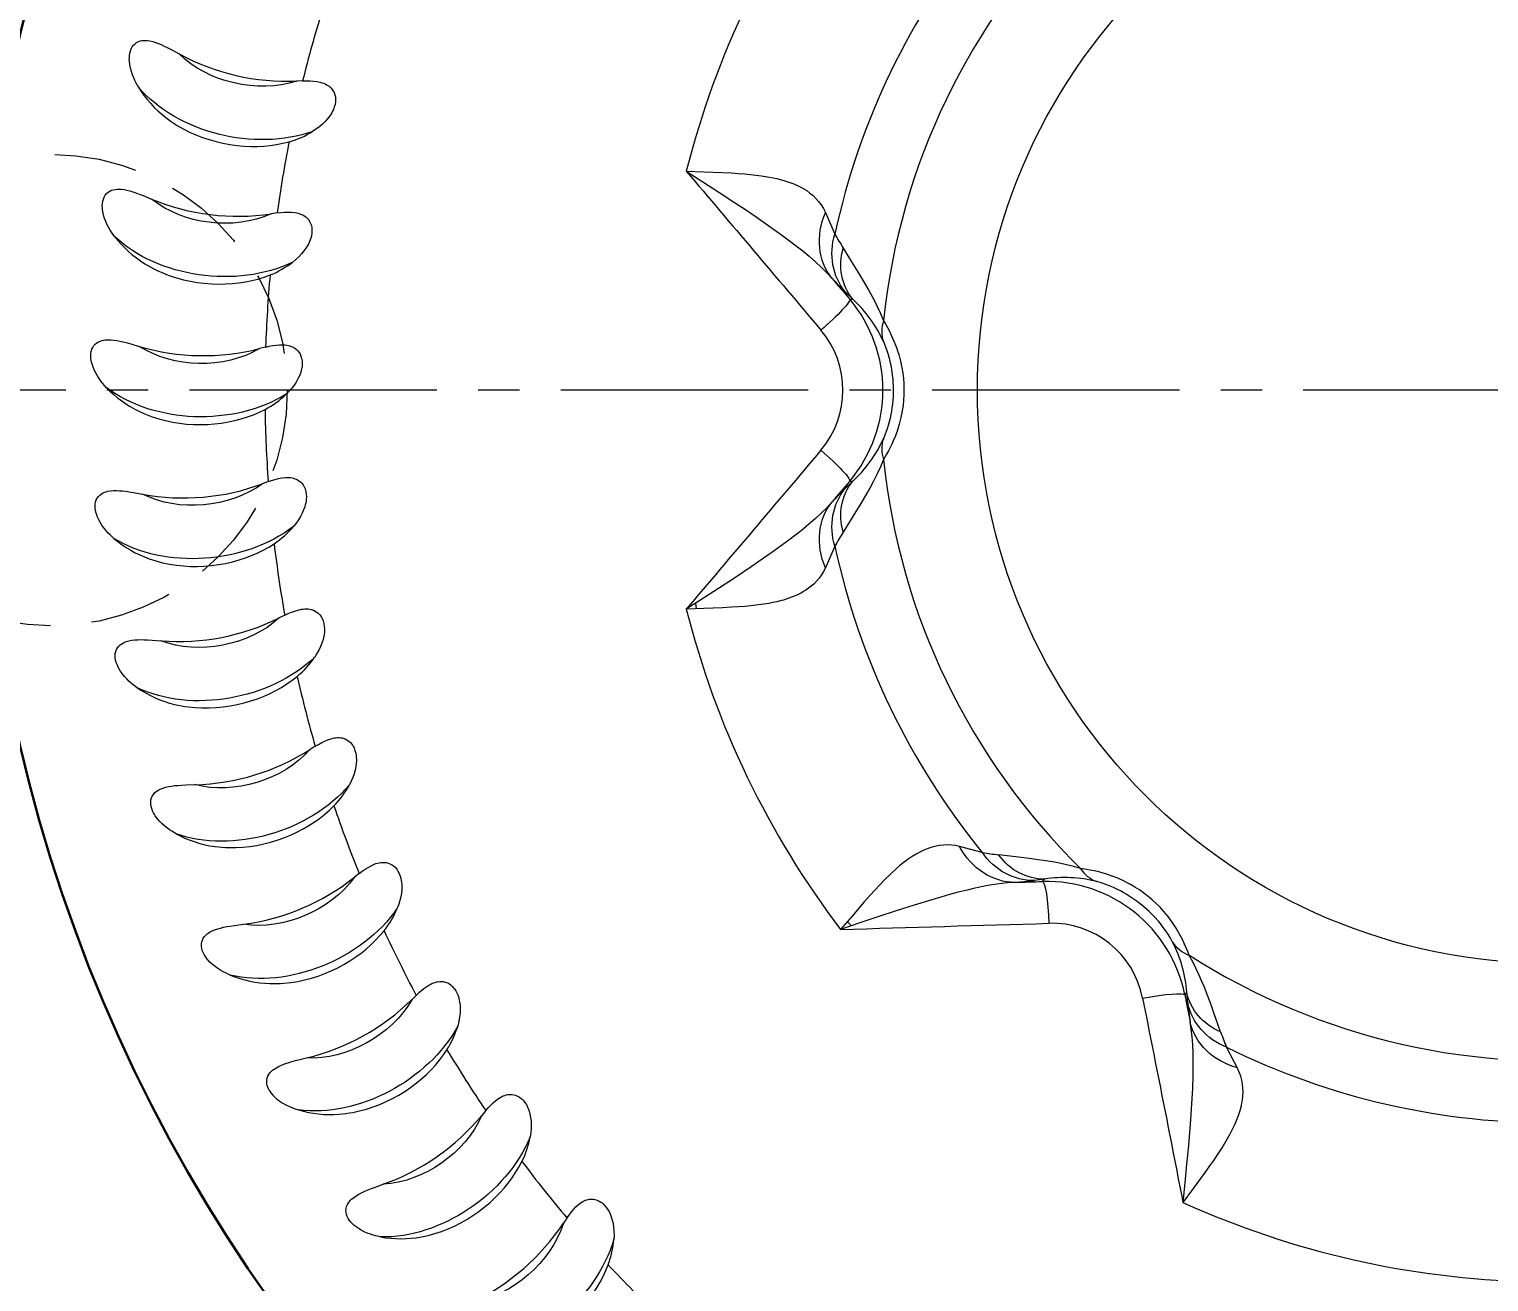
# Model space of a CAD drawing. Extents: x 89 to 601, y -20 to 440.
# Drawn here: x 201.53 to 232.49, y 171.6 to 198.18 of the extents above; entities that cross this region are included whole.
import ezdxf

# ---------------------------------------------------------------- set-up
doc = ezdxf.new("R2010")
doc.units = 0
doc.header["$LTSCALE"] = 7
doc.header["$MEASUREMENT"] = 0
doc.linetypes.add('CENTER2', pattern=[1.125, 0.75, -0.125, 0.125, -0.125])
doc.linetypes.add('HIDDEN', pattern=[0.375, 0.25, -0.125])
doc.layers.get('0').update_dxf_attribs({"linetype": 'CONTINUOUS', "lineweight": 15})
for name, color, linetype, lineweight in [('1', 1, 'CENTER2', 15), ('2', 2, 'HIDDEN', 15), ('3', 3, 'CONTINUOUS', 30), ('8', 250, 'CONTINUOUS', 15)]:
    doc.layers.add(name, color=color, linetype=linetype, lineweight=lineweight)
doc.styles.add('ITALICT', font='ITALICT.shx', dxfattribs={"width": 0.8, "height": 3})
doc.dimstyles.get("Standard").update_dxf_attribs({"dimtxt": 3, "dimasz": 3, "dimexe": 0.5, "dimexo": 0.5, "dimgap": 0.8, "dimtad": 1, "dimdsep": 46, "dimtxsty": 'ITALICT', "dimcen": 0.09, "dimazin": 2, "dimtfac": 1, "dimtmove": 0, "dimatfit": 3, "dimfxl": 1, "dimtolj": 1, "dimtzin": 0, "dimarcsym": 0})

# ---------------------------------------------------------------- blocks, each defined once
blk = doc.blocks.new('*D62')
at = {"color": 0, "lineweight": -2, "transparency": 16777216}
for p, q in [((173.432, 212.495), (156.954, 218.492)), ((170.807, 190.52), (152.021, 190.52))]:
    blk.add_line(p, q, dxfattribs=at)
blk.add_arc((233.807, 190.52), 81.286, 162.11471, 177.88529, dxfattribs=at)
at = {"color": 0, "transparency": 16777216}
for points in [[(155.977, 215.646), (156.922, 215.322), (157.423, 218.321)], [(153.077, 193.51), (152.077, 193.529), (152.521, 190.52)]]:
    blk.add_solid(points, dxfattribs=at)
at = {"color": 0, "transparency": 16777216, "insert": (151.491, 205.035), "char_height": 3, "attachment_point": 5, "rotation": 80, "style": 'ITALICT'}
blk.add_mtext('\\A1;20°', dxfattribs=at)
blk = doc.blocks.new('*D63')
at = {"color": 0, "lineweight": -2, "transparency": 16777216}
for p, q in [((181.658, 242.669), (170.053, 254.274)), ((170.807, 190.52), (143.645, 190.52))]:
    blk.add_line(p, q, dxfattribs=at)
blk.add_arc((233.807, 190.52), 89.662, 136.91715, 178.08285, dxfattribs=at)
at = {"color": 0, "transparency": 16777216}
for points in [[(167.962, 252.112), (168.681, 251.416), (170.407, 253.92)], [(144.696, 193.511), (143.696, 193.528), (144.145, 190.52)]]:
    blk.add_solid(points, dxfattribs=at)
at = {"color": 0, "transparency": 16777216, "insert": (148.846, 225.712), "char_height": 3, "attachment_point": 5, "rotation": 67.5, "style": 'ITALICT'}
blk.add_mtext('\\A1;45°', dxfattribs=at)

msp = doc.modelspace()

# ---------------------------------------------------------------- linework, layer by layer
at = {"layer": '1'}
msp.add_line((233.807, 190.52), (171.307, 190.52), dxfattribs=at)
msp.add_arc((233.807, 190.52), 57, 193.4627, 347.3297, dxfattribs=at)
at = {"layer": '2'}
msp.add_circle((202.007, 190.52), 5, dxfattribs=at)
at = {"layer": '3'}
for radius in [44.5, 40.105, 33.325]:
    msp.add_circle((233.807, 190.52), radius, dxfattribs=at)
at = {"layer": '8', "ltscale": 0.003281}
for p, q in [((207.333, 197.081), (207.202, 197.076)), ((206.793, 194.278), (206.663, 194.259)), ((206.548, 191.433), (206.421, 191.401)), ((206.602, 188.579), (206.478, 188.534)), ((206.954, 185.746), (206.836, 185.688)), ((211.217, 175.236), (211.133, 175.135)), ((212.938, 172.958), (212.865, 172.849))]:
    msp.add_line(p, q, dxfattribs=at)
at = {"layer": '8', "ltscale": 0.012493}
for p, q in [((218.421, 194.29), (218.62, 193.832)), ((221.749, 180.711), (221.267, 180.841))]:
    msp.add_line(p, q, dxfattribs=at)
at = {"layer": '8', "ltscale": 0.00558}
for p, q in [((218.842, 192.604), (219.002, 192.448)), ((219.002, 188.592), (218.842, 188.436)), ((223.069, 180.147), (222.848, 180.119))]:
    msp.add_line(p, q, dxfattribs=at)
at = {"layer": '8', "ltscale": 0.001645}
for p, q in [((218.937, 192.448), (219.002, 192.448)), ((218.937, 188.592), (219.002, 188.592)), ((223.028, 180.096), (223.069, 180.147)), ((226.043, 177.691), (226.084, 177.743))]:
    msp.add_line(p, q, dxfattribs=at)
at = {"layer": '8', "ltscale": 0.012494}
for p, q in [((218.62, 187.208), (218.421, 186.75)), ((227.162, 176.14), (226.928, 176.581))]:
    msp.add_line(p, q, dxfattribs=at)
at = {"layer": '8', "ltscale": 0.002961}
msp.add_line((215.666, 186), (215.678, 185.882), dxfattribs=at)
at = {"layer": '8', "ltscale": 0.003282}
for p, q in [((207.6, 182.965), (207.489, 182.895)), ((209.743, 177.681), (209.649, 177.59))]:
    msp.add_line(p, q, dxfattribs=at)
at = {"layer": '8', "ltscale": 0.00328}
msp.add_line((208.533, 180.267), (208.43, 180.186), dxfattribs=at)
at = {"layer": '8', "ltscale": 0.003134}
msp.add_line((218.886, 179.247), (218.976, 179.159), dxfattribs=at)
at = {"layer": '8', "ltscale": 0.005581}
msp.add_line((226.106, 177.52), (226.084, 177.743), dxfattribs=at)
at = {"layer": '8'}
for points in [[(203.85, 196.947), (203.796, 197.043), (203.772, 197.092), (203.749, 197.142), (203.722, 197.21), (203.699, 197.28), (203.68, 197.351), (203.666, 197.424), (203.658, 197.497), (203.656, 197.535), (203.657, 197.572), (203.66, 197.621), (203.668, 197.669), (203.68, 197.716), (203.697, 197.76), (203.719, 197.801), (203.746, 197.838), (203.777, 197.869), (203.812, 197.895), (203.849, 197.914), (203.889, 197.928), (203.929, 197.936), (203.97, 197.94), (204.001, 197.94), (204.032, 197.938), (204.094, 197.929), (204.155, 197.914), (204.215, 197.896), (204.274, 197.874), (204.333, 197.849), (204.398, 197.819), (204.462, 197.788), (204.547, 197.744), (204.716, 197.653)], [(207.333, 197.081), (207.411, 197.082), (207.492, 197.081), (207.561, 197.076), (207.632, 197.067), (207.707, 197.052), (207.743, 197.041), (207.779, 197.029), (207.812, 197.015), (207.842, 196.999), (207.869, 196.983), (207.893, 196.966), (207.914, 196.949), (207.932, 196.931), (207.961, 196.898), (207.983, 196.865), (207.999, 196.833), (208.016, 196.786), (208.026, 196.741), (208.03, 196.696), (208.03, 196.667), (208.028, 196.638), (208.019, 196.582), (208.004, 196.527), (207.984, 196.473), (207.969, 196.439), (207.951, 196.406), (207.93, 196.37), (207.907, 196.336), (207.863, 196.277), (207.813, 196.22), (207.757, 196.165), (207.694, 196.111), (207.626, 196.06), (207.551, 196.011)], [(204.429, 196.304), (204.488, 196.26), (204.547, 196.218), (204.609, 196.176), (204.672, 196.137), (204.8, 196.063), (204.933, 195.996), (205.069, 195.935), (205.208, 195.881), (205.35, 195.834), (205.495, 195.793), (205.641, 195.759), (205.788, 195.732), (205.937, 195.711), (206.086, 195.698), (206.235, 195.692), (206.373, 195.692), (206.51, 195.699), (206.646, 195.712), (206.781, 195.731), (206.915, 195.757), (207.046, 195.789)], [(215.47, 195.165), (215.822, 194.94), (216.161, 194.721), (216.493, 194.503), (216.723, 194.35), (216.951, 194.197), (217.223, 194.008), (217.491, 193.817), (217.719, 193.648), (217.83, 193.562), (217.939, 193.476), (218.079, 193.36), (218.213, 193.243), (218.34, 193.124), (218.453, 193.01), (218.558, 192.896)], [(215.47, 195.165), (215.844, 195.152), (216.238, 195.137), (216.431, 195.127), (216.574, 195.118), (216.715, 195.107), (216.891, 195.09), (217.064, 195.068), (217.234, 195.041), (217.312, 195.026), (217.389, 195.009), (217.464, 194.99), (217.539, 194.97), (217.648, 194.935), (217.753, 194.895), (217.854, 194.849), (217.903, 194.824), (217.951, 194.798), (218.024, 194.752), (218.093, 194.701), (218.158, 194.647), (218.219, 194.587), (218.275, 194.524), (218.329, 194.451), (218.378, 194.373), (218.421, 194.29)], [(203.342, 193.781), (203.279, 193.87), (203.249, 193.916), (203.221, 193.964), (203.187, 194.029), (203.157, 194.095), (203.131, 194.164), (203.109, 194.235), (203.094, 194.308), (203.088, 194.344), (203.085, 194.381), (203.083, 194.43), (203.086, 194.479), (203.093, 194.527), (203.106, 194.573), (203.123, 194.617), (203.146, 194.656), (203.174, 194.69), (203.205, 194.719), (203.24, 194.742), (203.278, 194.76), (203.318, 194.772), (203.358, 194.78), (203.389, 194.784), (203.42, 194.785), (203.482, 194.782), (203.544, 194.774), (203.606, 194.762), (203.667, 194.746), (203.728, 194.728), (203.796, 194.705), (203.863, 194.68), (203.952, 194.646), (204.129, 194.573)], [(206.793, 194.278), (206.87, 194.287), (206.95, 194.294), (207.02, 194.297), (207.091, 194.295), (207.167, 194.288), (207.205, 194.281), (207.241, 194.272), (207.275, 194.262), (207.307, 194.249), (207.336, 194.236), (207.361, 194.222), (207.383, 194.207), (207.404, 194.191), (207.436, 194.162), (207.461, 194.131), (207.481, 194.1), (207.502, 194.056), (207.517, 194.012), (207.526, 193.968), (207.529, 193.939), (207.53, 193.91), (207.527, 193.853), (207.518, 193.797), (207.503, 193.741), (207.491, 193.706), (207.478, 193.671), (207.461, 193.633), (207.441, 193.596), (207.403, 193.533), (207.359, 193.472), (207.309, 193.411), (207.253, 193.351), (207.19, 193.293), (207.121, 193.236)], [(218.798, 193.531), (219.012, 193.187), (219.118, 193.014), (219.223, 192.841), (219.345, 192.631), (219.413, 192.507), (219.469, 192.401), (219.521, 192.295), (219.591, 192.143), (219.655, 191.991)], [(203.986, 193.201), (204.048, 193.164), (204.112, 193.128), (204.178, 193.093), (204.245, 193.061), (204.38, 193.001), (204.519, 192.948), (204.66, 192.902), (204.805, 192.862), (204.951, 192.83), (205.098, 192.805), (205.247, 192.786), (205.397, 192.774), (205.547, 192.77), (205.696, 192.772), (205.845, 192.781), (205.982, 192.796), (206.118, 192.817), (206.252, 192.844), (206.385, 192.877), (206.515, 192.917), (206.642, 192.963)], [(219.655, 191.991), (219.694, 191.925), (219.737, 191.85), (219.777, 191.773), (219.819, 191.688), (219.875, 191.562), (219.928, 191.424), (219.953, 191.351), (219.976, 191.276), (220.014, 191.136), (220.03, 191.064), (220.044, 190.992), (220.062, 190.88), (220.076, 190.767), (220.084, 190.653), (220.087, 190.539), (220.086, 190.424), (220.079, 190.309), (220.067, 190.196), (220.051, 190.084), (220.037, 190.011), (220.022, 189.938), (219.986, 189.798), (219.947, 189.672), (219.905, 189.554), (219.86, 189.443), (219.828, 189.372), (219.797, 189.306), (219.758, 189.23), (219.72, 189.16), (219.655, 189.049)], [(203.168, 190.578), (203.096, 190.66), (203.062, 190.703), (203.029, 190.748), (202.988, 190.809), (202.951, 190.872), (202.918, 190.938), (202.889, 191.006), (202.866, 191.077), (202.857, 191.112), (202.849, 191.149), (202.843, 191.197), (202.84, 191.246), (202.843, 191.295), (202.85, 191.342), (202.863, 191.387), (202.881, 191.428), (202.905, 191.465), (202.934, 191.497), (202.967, 191.524), (203.002, 191.545), (203.04, 191.562), (203.079, 191.574), (203.11, 191.581), (203.14, 191.585), (203.203, 191.589), (203.265, 191.588), (203.328, 191.582), (203.391, 191.573), (203.453, 191.561), (203.523, 191.545), (203.592, 191.528), (203.685, 191.502), (203.868, 191.448)], [(206.548, 191.433), (206.624, 191.451), (206.703, 191.466), (206.772, 191.476), (206.843, 191.482), (206.919, 191.482), (206.957, 191.48), (206.994, 191.475), (207.029, 191.468), (207.063, 191.459), (207.092, 191.449), (207.119, 191.437), (207.143, 191.425), (207.165, 191.411), (207.199, 191.385), (207.228, 191.357), (207.251, 191.329), (207.277, 191.287), (207.296, 191.244), (207.309, 191.202), (207.315, 191.173), (207.319, 191.145), (207.322, 191.088), (207.319, 191.031), (207.311, 190.974), (207.303, 190.938), (207.292, 190.901), (207.279, 190.862), (207.264, 190.823), (207.233, 190.757), (207.196, 190.691), (207.152, 190.625), (207.103, 190.56), (207.046, 190.495), (206.983, 190.432)], [(219.651, 191.55), (219.689, 191.458), (219.73, 191.343), (219.751, 191.274), (219.772, 191.2), (219.79, 191.126), (219.807, 191.048), (219.831, 190.907), (219.84, 190.833), (219.848, 190.758), (219.854, 190.682), (219.857, 190.605), (219.858, 190.502), (219.856, 190.399), (219.849, 190.296), (219.842, 190.221), (219.833, 190.147), (219.822, 190.075), (219.809, 190.005), (219.792, 189.923), (219.773, 189.845), (219.753, 189.771), (219.732, 189.702), (219.69, 189.584), (219.651, 189.49)], [(203.869, 190.069), (203.935, 190.039), (204.002, 190.01), (204.071, 189.982), (204.141, 189.956), (204.282, 189.911), (204.425, 189.873), (204.571, 189.842), (204.719, 189.818), (204.867, 189.801), (205.017, 189.791), (205.167, 189.788), (205.317, 189.792), (205.466, 189.803), (205.615, 189.821), (205.762, 189.846), (205.897, 189.875), (206.03, 189.91), (206.16, 189.951), (206.289, 189.998), (206.414, 190.051), (206.536, 190.11)], [(219.655, 189.049), (219.591, 188.896), (219.52, 188.743), (219.443, 188.59), (219.361, 188.438), (219.274, 188.285), (219.152, 188.081), (219.068, 187.944), (218.798, 187.509)], [(206.602, 188.579), (206.675, 188.604), (206.752, 188.628), (206.82, 188.645), (206.89, 188.658), (206.966, 188.666), (207.004, 188.668), (207.041, 188.667), (207.077, 188.664), (207.111, 188.658), (207.141, 188.651), (207.169, 188.642), (207.194, 188.633), (207.217, 188.622), (207.255, 188.599), (207.286, 188.574), (207.312, 188.549), (207.342, 188.509), (207.365, 188.469), (207.383, 188.428), (207.392, 188.4), (207.399, 188.372), (207.408, 188.316), (207.411, 188.259), (207.408, 188.202), (207.404, 188.165), (207.398, 188.128), (207.389, 188.088), (207.378, 188.047), (207.354, 187.978), (207.324, 187.908), (207.287, 187.838), (207.245, 187.768), (207.196, 187.698), (207.14, 187.628)], [(203.33, 187.375), (203.249, 187.449), (203.211, 187.489), (203.174, 187.529), (203.127, 187.586), (203.083, 187.645), (203.043, 187.706), (203.008, 187.771), (202.977, 187.839), (202.964, 187.874), (202.953, 187.909), (202.942, 187.957), (202.934, 188.006), (202.931, 188.054), (202.934, 188.101), (202.942, 188.147), (202.956, 188.19), (202.976, 188.23), (203.001, 188.265), (203.031, 188.295), (203.064, 188.32), (203.1, 188.34), (203.138, 188.356), (203.167, 188.366), (203.197, 188.374), (203.259, 188.384), (203.321, 188.389), (203.384, 188.39), (203.447, 188.387), (203.51, 188.382), (203.582, 188.374), (203.653, 188.364), (203.747, 188.348), (203.935, 188.314)], [(218.558, 188.144), (218.449, 188.026), (218.332, 187.909), (218.207, 187.792), (218.112, 187.709), (218.015, 187.626), (217.906, 187.538), (217.796, 187.451), (217.644, 187.335), (217.49, 187.221), (217.332, 187.108), (217.171, 186.995), (216.845, 186.771), (216.512, 186.549), (216.174, 186.327), (215.832, 186.106), (215.47, 185.875)], [(204.08, 186.942), (204.149, 186.919), (204.219, 186.897), (204.29, 186.877), (204.362, 186.859), (204.507, 186.828), (204.654, 186.805), (204.802, 186.79), (204.951, 186.781), (205.101, 186.78), (205.251, 186.786), (205.4, 186.799), (205.549, 186.818), (205.696, 186.845), (205.842, 186.878), (205.986, 186.918), (206.117, 186.961), (206.245, 187.01), (206.371, 187.064), (206.494, 187.124), (206.613, 187.19), (206.728, 187.261)], [(218.421, 186.75), (218.381, 186.672), (218.336, 186.599), (218.286, 186.53), (218.231, 186.465), (218.172, 186.405), (218.119, 186.359), (218.063, 186.316), (218.005, 186.275), (217.959, 186.247), (217.912, 186.22), (217.815, 186.172), (217.723, 186.133), (217.627, 186.098), (217.529, 186.067), (217.46, 186.048), (217.39, 186.031), (217.305, 186.013), (217.219, 185.996), (217.055, 185.97), (216.889, 185.949), (216.719, 185.933), (216.576, 185.922), (216.432, 185.913), (216.239, 185.903), (215.845, 185.888), (215.47, 185.875)], [(206.954, 185.746), (207.024, 185.779), (207.098, 185.81), (207.164, 185.834), (207.232, 185.855), (207.307, 185.871), (207.344, 185.876), (207.381, 185.879), (207.417, 185.88), (207.452, 185.878), (207.483, 185.874), (207.511, 185.868), (207.537, 185.861), (207.561, 185.853), (207.601, 185.834), (207.634, 185.813), (207.663, 185.79), (207.697, 185.754), (207.725, 185.716), (207.746, 185.677), (207.758, 185.651), (207.768, 185.624), (207.783, 185.569), (207.792, 185.512), (207.795, 185.455), (207.795, 185.418), (207.793, 185.38), (207.788, 185.339), (207.781, 185.298), (207.765, 185.227), (207.742, 185.154), (207.713, 185.081), (207.678, 185.007), (207.636, 184.932), (207.588, 184.856)], [(203.826, 184.207), (203.738, 184.272), (203.695, 184.307), (203.654, 184.343), (203.602, 184.395), (203.552, 184.449), (203.506, 184.506), (203.464, 184.567), (203.426, 184.631), (203.41, 184.664), (203.395, 184.698), (203.379, 184.745), (203.366, 184.792), (203.358, 184.84), (203.356, 184.887), (203.359, 184.934), (203.368, 184.978), (203.384, 185.02), (203.405, 185.057), (203.432, 185.09), (203.462, 185.118), (203.496, 185.142), (203.532, 185.162), (203.56, 185.175), (203.589, 185.186), (203.649, 185.203), (203.711, 185.214), (203.773, 185.222), (203.836, 185.226), (203.9, 185.227), (203.971, 185.226), (204.043, 185.223), (204.139, 185.218), (204.329, 185.203)], [(204.617, 183.855), (204.688, 183.838), (204.76, 183.824), (204.833, 183.811), (204.906, 183.801), (205.054, 183.786), (205.202, 183.778), (205.351, 183.778), (205.5, 183.785), (205.649, 183.8), (205.798, 183.821), (205.945, 183.85), (206.091, 183.885), (206.235, 183.927), (206.376, 183.975), (206.515, 184.03), (206.641, 184.086), (206.763, 184.148), (206.883, 184.215), (206.998, 184.288), (207.11, 184.366), (207.217, 184.449)], [(207.6, 182.965), (207.666, 183.005), (207.737, 183.044), (207.8, 183.075), (207.866, 183.102), (207.938, 183.126), (207.975, 183.135), (208.011, 183.142), (208.047, 183.147), (208.082, 183.148), (208.113, 183.148), (208.142, 183.145), (208.168, 183.141), (208.193, 183.135), (208.234, 183.12), (208.27, 183.103), (208.301, 183.083), (208.338, 183.051), (208.37, 183.016), (208.395, 182.98), (208.41, 182.954), (208.423, 182.929), (208.443, 182.875), (208.458, 182.82), (208.467, 182.764), (208.471, 182.727), (208.472, 182.689), (208.472, 182.648), (208.47, 182.606), (208.461, 182.533), (208.446, 182.459), (208.424, 182.383), (208.397, 182.306), (208.364, 182.227), (208.324, 182.147)], [(204.65, 181.107), (204.555, 181.163), (204.51, 181.193), (204.465, 181.225), (204.407, 181.271), (204.352, 181.32), (204.301, 181.372), (204.252, 181.428), (204.208, 181.488), (204.188, 181.519), (204.17, 181.551), (204.149, 181.596), (204.132, 181.642), (204.119, 181.688), (204.111, 181.735), (204.11, 181.782), (204.114, 181.827), (204.126, 181.87), (204.143, 181.909), (204.166, 181.944), (204.193, 181.976), (204.224, 182.003), (204.258, 182.027), (204.284, 182.043), (204.312, 182.056), (204.37, 182.079), (204.43, 182.097), (204.492, 182.111), (204.554, 182.122), (204.617, 182.13), (204.688, 182.136), (204.76, 182.141), (204.855, 182.146), (205.047, 182.151)], [(205.473, 180.84), (205.546, 180.831), (205.619, 180.824), (205.693, 180.819), (205.767, 180.817), (205.915, 180.817), (206.063, 180.825), (206.212, 180.84), (206.359, 180.863), (206.506, 180.893), (206.651, 180.93), (206.795, 180.974), (206.936, 181.024), (207.075, 181.081), (207.211, 181.143), (207.343, 181.213), (207.462, 181.282), (207.578, 181.356), (207.689, 181.435), (207.797, 181.52), (207.899, 181.609), (207.997, 181.703)], [(221.267, 180.841), (221.181, 180.858), (221.095, 180.869), (221.01, 180.872), (220.926, 180.87), (220.842, 180.861), (220.773, 180.848), (220.704, 180.832), (220.636, 180.811), (220.585, 180.793), (220.535, 180.773), (220.436, 180.727), (220.349, 180.68), (220.262, 180.627), (220.177, 180.569), (220.119, 180.527), (220.062, 180.483), (219.994, 180.428), (219.928, 180.371), (219.806, 180.259), (219.685, 180.142), (219.566, 180.019), (219.469, 179.915), (219.372, 179.808), (219.244, 179.663), (218.987, 179.364), (218.743, 179.079)], [(208.533, 180.267), (208.595, 180.314), (208.661, 180.36), (208.72, 180.397), (208.783, 180.431), (208.852, 180.463), (208.888, 180.476), (208.924, 180.486), (208.959, 180.494), (208.993, 180.5), (209.024, 180.502), (209.053, 180.503), (209.08, 180.501), (209.105, 180.498), (209.148, 180.488), (209.185, 180.474), (209.218, 180.457), (209.259, 180.43), (209.293, 180.398), (209.323, 180.365), (209.34, 180.341), (209.355, 180.317), (209.381, 180.266), (209.401, 180.213), (209.417, 180.158), (209.424, 180.121), (209.43, 180.084), (209.434, 180.043), (209.436, 180.001), (209.434, 179.928), (209.427, 179.852), (209.414, 179.774), (209.395, 179.695), (209.37, 179.613), (209.338, 179.529)], [(223.833, 180.372), (223.687, 180.414), (223.537, 180.452), (223.384, 180.485), (223.236, 180.512), (223.086, 180.537), (222.882, 180.567), (222.743, 180.585), (222.461, 180.619), (222.095, 180.663)], [(226.133, 178.538), (226.106, 178.61), (226.074, 178.689), (226.039, 178.77), (225.999, 178.854), (225.935, 178.977), (225.86, 179.105), (225.819, 179.17), (225.775, 179.235), (225.689, 179.351), (225.643, 179.409), (225.595, 179.465), (225.519, 179.549), (225.439, 179.63), (225.355, 179.707), (225.268, 179.782), (225.177, 179.852), (225.083, 179.918), (224.987, 179.979), (224.89, 180.036), (224.824, 180.071), (224.758, 180.104), (224.625, 180.164), (224.503, 180.212), (224.384, 180.253), (224.269, 180.287), (224.194, 180.306), (224.123, 180.323), (224.039, 180.34), (223.96, 180.354), (223.833, 180.372)], [(222.442, 180.079), (222.282, 180.068), (222.117, 180.049), (221.948, 180.024), (221.824, 180.002), (221.698, 179.977), (221.562, 179.947), (221.425, 179.915), (221.24, 179.869), (221.054, 179.819), (220.867, 179.766), (220.679, 179.711), (220.301, 179.595), (219.919, 179.474), (219.535, 179.348), (219.149, 179.218), (218.743, 179.079)], [(225.786, 178.81), (225.738, 178.897), (225.674, 179), (225.633, 179.06), (225.588, 179.123), (225.542, 179.183), (225.491, 179.245), (225.396, 179.351), (225.344, 179.405), (225.29, 179.457), (225.234, 179.509), (225.176, 179.56), (225.096, 179.625), (225.014, 179.688), (224.93, 179.746), (224.866, 179.788), (224.803, 179.827), (224.74, 179.863), (224.678, 179.897), (224.602, 179.934), (224.53, 179.968), (224.459, 179.999), (224.392, 180.025), (224.273, 180.066), (224.176, 180.094)], [(205.793, 178.111), (205.694, 178.157), (205.645, 178.182), (205.597, 178.209), (205.535, 178.248), (205.476, 178.291), (205.419, 178.338), (205.365, 178.388), (205.315, 178.443), (205.292, 178.472), (205.27, 178.503), (205.244, 178.545), (205.222, 178.588), (205.204, 178.634), (205.192, 178.679), (205.186, 178.726), (205.186, 178.771), (205.193, 178.815), (205.206, 178.855), (205.225, 178.893), (205.248, 178.927), (205.276, 178.958), (205.307, 178.985), (205.332, 179.003), (205.358, 179.02), (205.414, 179.049), (205.472, 179.073), (205.531, 179.093), (205.592, 179.11), (205.654, 179.125), (205.724, 179.139), (205.795, 179.151), (205.889, 179.165), (206.079, 179.191)], [(206.64, 177.931), (206.713, 177.93), (206.787, 177.931), (206.861, 177.934), (206.935, 177.939), (207.082, 177.955), (207.229, 177.978), (207.374, 178.009), (207.519, 178.047), (207.662, 178.092), (207.802, 178.144), (207.941, 178.202), (208.076, 178.267), (208.208, 178.338), (208.336, 178.415), (208.461, 178.497), (208.572, 178.578), (208.679, 178.664), (208.782, 178.755), (208.88, 178.85), (208.973, 178.95), (209.06, 179.053)], [(226.804, 176.908), (226.668, 177.288), (226.6, 177.477), (226.531, 177.664), (226.452, 177.868), (226.407, 177.978), (226.345, 178.121), (226.28, 178.26), (226.212, 178.394), (226.133, 178.538)], [(210.555, 177.817), (210.52, 177.86), (210.5, 177.879), (210.478, 177.898), (210.446, 177.92), (210.41, 177.94), (210.368, 177.956), (210.344, 177.962), (210.319, 177.967), (210.281, 177.971), (210.24, 177.97), (210.194, 177.964), (210.164, 177.958), (210.134, 177.949), (210.102, 177.938), (210.071, 177.924), (210.038, 177.908), (210.006, 177.89), (209.945, 177.851), (209.902, 177.82), (209.862, 177.788), (209.8, 177.734), (209.743, 177.681)], [(210.555, 177.817), (210.582, 177.777), (210.605, 177.734), (210.624, 177.69), (210.637, 177.656), (210.647, 177.62), (210.663, 177.547), (210.673, 177.47), (210.676, 177.388), (210.673, 177.304), (210.663, 177.216), (210.646, 177.125), (210.621, 177.031)], [(226.006, 173.287), (226.049, 173.703), (226.09, 174.104), (226.127, 174.499), (226.15, 174.774), (226.172, 175.048), (226.195, 175.378), (226.212, 175.707), (226.222, 175.991), (226.224, 176.131), (226.225, 176.27), (226.221, 176.452), (226.213, 176.63), (226.199, 176.804), (226.181, 176.963), (226.157, 177.116)], [(208.105, 175.16), (208.178, 175.167), (208.251, 175.175), (208.324, 175.186), (208.397, 175.199), (208.542, 175.23), (208.685, 175.268), (208.827, 175.314), (208.967, 175.368), (209.104, 175.427), (209.238, 175.494), (209.37, 175.566), (209.498, 175.645), (209.622, 175.729), (209.741, 175.819), (209.856, 175.914), (209.958, 176.006), (210.056, 176.103), (210.149, 176.204), (210.236, 176.309), (210.318, 176.417), (210.394, 176.529)], [(206.624, 175.669), (206.607, 175.701), (206.594, 175.733), (206.583, 175.766), (206.575, 175.799), (206.571, 175.844), (206.573, 175.887), (206.581, 175.928), (206.595, 175.967), (206.615, 176.003), (206.639, 176.036), (206.666, 176.066), (206.695, 176.092), (206.727, 176.117), (206.761, 176.139), (206.797, 176.16), (206.833, 176.178), (206.87, 176.195), (206.947, 176.226), (207.025, 176.252), (207.103, 176.276), (207.207, 176.304), (207.276, 176.321), (207.415, 176.354)], [(226.006, 173.287), (226.229, 173.587), (226.463, 173.905), (226.576, 174.062), (226.658, 174.179), (226.737, 174.297), (226.834, 174.445), (226.925, 174.594), (227.009, 174.743), (227.045, 174.814), (227.08, 174.884), (227.113, 174.955), (227.143, 175.026), (227.184, 175.133), (227.218, 175.24), (227.246, 175.348), (227.257, 175.402), (227.265, 175.455), (227.275, 175.541), (227.279, 175.627), (227.277, 175.712), (227.268, 175.796), (227.253, 175.88), (227.23, 175.968), (227.2, 176.054), (227.162, 176.14)], [(206.624, 175.669), (206.658, 175.616), (206.699, 175.567), (206.744, 175.521), (206.78, 175.489), (206.817, 175.459), (206.856, 175.431), (206.896, 175.404), (206.979, 175.357), (207.065, 175.316), (207.154, 175.281), (207.244, 175.251)], [(211.217, 175.236), (211.268, 175.295), (211.323, 175.354), (211.373, 175.402), (211.427, 175.449), (211.489, 175.494), (211.521, 175.514), (211.554, 175.532), (211.586, 175.547), (211.619, 175.559), (211.648, 175.568), (211.677, 175.575), (211.703, 175.579), (211.729, 175.581), (211.773, 175.58), (211.812, 175.574), (211.847, 175.565), (211.893, 175.546), (211.933, 175.523), (211.969, 175.496), (211.991, 175.477), (212.011, 175.456), (212.047, 175.412), (212.078, 175.364), (212.104, 175.313), (212.119, 175.279), (212.132, 175.243), (212.145, 175.204), (212.155, 175.164), (212.169, 175.092), (212.178, 175.016), (212.181, 174.938), (212.179, 174.856), (212.172, 174.77), (212.158, 174.682)], [(209.851, 172.558), (209.923, 172.572), (209.995, 172.588), (210.066, 172.606), (210.138, 172.627), (210.279, 172.673), (210.417, 172.726), (210.553, 172.787), (210.687, 172.854), (210.817, 172.928), (210.944, 173.008), (211.067, 173.094), (211.186, 173.185), (211.3, 173.282), (211.41, 173.384), (211.514, 173.49), (211.606, 173.593), (211.693, 173.699), (211.775, 173.809), (211.851, 173.923), (211.921, 174.039), (211.985, 174.158)], [(208.985, 172.558), (208.879, 172.582), (208.826, 172.596), (208.773, 172.613), (208.704, 172.639), (208.637, 172.668), (208.572, 172.701), (208.508, 172.74), (208.448, 172.783), (208.42, 172.807), (208.392, 172.832), (208.358, 172.868), (208.328, 172.906), (208.301, 172.946), (208.279, 172.989), (208.263, 173.033), (208.254, 173.077), (208.252, 173.121), (208.256, 173.163), (208.266, 173.204), (208.283, 173.243), (208.304, 173.278), (208.328, 173.311), (208.349, 173.334), (208.371, 173.356), (208.419, 173.396), (208.471, 173.432), (208.525, 173.464), (208.581, 173.493), (208.638, 173.52), (208.704, 173.548), (208.771, 173.575), (208.86, 173.609), (209.04, 173.673)], [(212.938, 172.958), (212.983, 173.022), (213.032, 173.086), (213.076, 173.14), (213.125, 173.192), (213.182, 173.243), (213.212, 173.267), (213.242, 173.288), (213.273, 173.306), (213.304, 173.322), (213.333, 173.334), (213.36, 173.343), (213.386, 173.35), (213.411, 173.355), (213.455, 173.358), (213.494, 173.357), (213.531, 173.351), (213.578, 173.337), (213.621, 173.319), (213.659, 173.296), (213.683, 173.278), (213.705, 173.26), (213.745, 173.22), (213.781, 173.175), (213.813, 173.128), (213.831, 173.095), (213.848, 173.061), (213.864, 173.024), (213.879, 172.985), (213.9, 172.914), (213.917, 172.84), (213.929, 172.762), (213.935, 172.681), (213.937, 172.595), (213.932, 172.505)], [(211.86, 170.152), (211.93, 170.174), (211.999, 170.197), (212.069, 170.223), (212.138, 170.25), (212.273, 170.311), (212.405, 170.379), (212.534, 170.453), (212.66, 170.534), (212.782, 170.621), (212.899, 170.714), (213.013, 170.812), (213.122, 170.915), (213.225, 171.024), (213.324, 171.136), (213.417, 171.253), (213.497, 171.365), (213.573, 171.48), (213.642, 171.598), (213.706, 171.718), (213.764, 171.842), (213.815, 171.967)]]:
    msp.add_lwpolyline(points, dxfattribs=at)
msp.add_circle((233.807, 190.52), 12.161, dxfattribs=at)
for centre, radius, start, end in [((233.807, 190.52), 18.916, 142.7851, 165.7863), ((233.807, 190.52), 14.229, 134.5041, 174.0674), ((233.807, 190.52), 15.544, 140.8729, 167.6986), ((233.807, 190.52), 27.275, 162.8613, 166.0809), ((207.002, 201.869), 4.797, 241.5291, 272.3925), ((205.869, 198.184), 2.368, 211.4957, 232.5677), ((206.527, 197.657), 1.939, 285.5475, 301.8921), ((233.807, 190.52), 27.275, 168.8613, 172.0809), ((205.963, 199.005), 4.797, 247.5291, 278.3925), ((230.062, 200.415), 13.2, 209.9142, 211.4309), ((205.221, 195.222), 2.368, 217.4957, 238.5677), ((205.93, 194.767), 1.939, 291.5475, 307.8922), ((233.807, 190.52), 27.275, 174.8613, 178.0809), ((226.808, 200.65), 11.322, 223.2232, 225.287), ((216.654, 190.52), 2.988, 319.8064, 40.1936), ((217.163, 190.438), 2.725, 24.0885, 47.5463), ((220.322, 191.763), 0.705, 161.184, 197.6219), ((216.827, 190.52), 1.967, 319.6923, 40.3078), ((205.228, 196.048), 4.797, 253.5291, 284.3925), ((204.886, 192.208), 2.368, 223.4957, 244.5677), ((205.639, 191.829), 1.939, 297.5475, 313.8921), ((233.807, 190.52), 27.275, 180.8613, 184.0809), ((217.163, 190.602), 2.725, 312.4538, 335.9115), ((220.322, 189.277), 0.705, 162.3783, 198.8166), ((233.807, 190.52), 14.229, 185.9327, 225.4959), ((204.807, 193.03), 4.797, 259.5291, 290.3925), ((226.809, 180.389), 11.323, 134.7129, 136.7766), ((205.656, 188.878), 1.939, 303.5475, 319.8922), ((204.868, 189.176), 2.368, 229.4957, 250.5677), ((230.071, 180.619), 13.212, 148.5694, 150.0847), ((233.807, 190.52), 27.275, 186.8613, 190.0809), ((233.807, 190.52), 15.544, 192.3014, 219.1271), ((233.807, 190.52), 18.916, 194.2137, 217.2149), ((204.703, 189.985), 4.797, 265.5291, 296.3925), ((205.982, 185.944), 1.939, 309.5475, 325.8921), ((233.807, 190.52), 27.275, 192.8613, 196.0809), ((205.167, 186.158), 2.368, 235.4957, 256.5677), ((204.919, 186.946), 4.797, 271.5291, 302.3925), ((206.613, 183.061), 1.939, 315.5475, 331.8922), ((233.807, 190.52), 27.275, 198.8613, 202.0809), ((205.78, 183.188), 2.368, 241.4957, 262.5677), ((223.738, 193.771), 13.211, 261.343, 262.8585), ((224.427, 180.752), 0.705, 212.612, 249.0503), ((205.451, 183.946), 4.797, 277.5291, 308.3925), ((221.523, 191.36), 11.318, 274.6541, 276.7186), ((223.113, 177.109), 2.988, 11.2349, 91.6223), ((223.494, 177.456), 2.725, 75.5173, 98.9755), ((207.542, 180.259), 1.939, 321.5475, 337.8921), ((233.807, 190.52), 27.275, 204.8613, 208.0809), ((223.22, 177.244), 1.967, 11.1209, 91.7363), ((223.366, 177.558), 2.725, 3.8814, 27.3404), ((226.371, 179.201), 0.705, 213.8067, 250.2446), ((233.807, 190.52), 14.229, 237.3611, 276.9245), ((206.7, 180.299), 2.368, 247.4957, 268.5677), ((206.293, 181.018), 4.797, 283.5291, 314.3925), ((237.359, 178.731), 11.318, 186.1386, 188.2032), ((208.758, 177.57), 1.939, 327.5475, 343.8922), ((239.208, 181.422), 13.2, 199.9977, 201.5143), ((233.807, 190.52), 27.275, 210.8613, 214.0809), ((233.807, 190.52), 15.544, 243.73, 270.5557), ((207.917, 177.521), 2.368, 253.4957, 274.5677), ((207.437, 178.194), 4.797, 289.5291, 320.3925), ((210.249, 175.022), 1.939, 333.5475, 349.8921), ((233.807, 190.52), 27.275, 216.8613, 220.0809), ((233.807, 190.52), 18.916, 245.6423, 268.6434), ((208.87, 175.505), 4.797, 295.5291, 326.3925), ((209.417, 174.886), 2.368, 259.4957, 280.5677), ((211.998, 172.644), 1.939, 339.5475, 355.8922), ((233.807, 190.52), 27.275, 222.8613, 226.0809)]:
    msp.add_arc(centre, radius, start, end, dxfattribs=at)
at = {"layer": '8', "extrusion": (0, 0, -1)}
for centre, major_axis, ratio, start_param, end_param in [((206.211, 198.367), (-1.898, 0.403), 0.707107, 4.020218, 5.456624), ((206.093, 197.813), (-2.68, 0.57), 0.707107, 3.995153, 5.538269), ((222.955, 181.406), (-63.265, 75.33), 0.032079, 1.414117, 1.459453), ((205.542, 195.439), (-1.929, 0.203), 0.707107, 4.020218, 5.456624), ((219.812, 193.949), (-1.203, -1.113), 0.831793, 0.057845, 1.068356), ((219.957, 193.54), (-1.043, -1.016), 0.91658, 0.080321, 1.026256), ((205.483, 194.876), (-2.725, 0.286), 0.707107, 3.995153, 5.538269), ((220.004, 193.289), (-0.938, -0.912), 0.914829, 0.079518, 1.010163), ((223.611, 181.957), (-63.901, 76.088), 0.032079, 1.453512, 1.459453), ((218.171, 191.805), (-0.763, -0.646), 0.111056, 3.173877, 4.601519), ((205.182, 192.457), (-1.94, 0), 0.707107, 4.020218, 5.456624), ((205.182, 191.892), (-2.74, 0), 0.707107, 3.995153, 5.538269), ((222.955, 199.634), (63.265, 75.33), 0.032079, 1.682139, 1.727475), ((218.171, 189.234), (0.763, -0.646), 0.111056, 4.823259, 6.250901), ((223.611, 199.083), (63.901, 76.088), 0.032079, 1.682139, 1.68808), ((220.004, 187.75), (-0.938, 0.912), 0.914829, 5.273019, 6.203665), ((205.137, 189.455), (-1.929, -0.203), 0.707107, 4.020218, 5.456624), ((219.957, 187.5), (-1.043, 1.016), 0.916578, 5.256942, 6.202878), ((219.812, 187.09), (-1.203, 1.113), 0.831792, 5.214846, 6.225361), ((205.196, 188.892), (-2.725, -0.286), 0.707107, 3.995153, 5.538269), ((205.405, 186.464), (-1.898, -0.403), 0.707107, 4.020218, 5.456624), ((205.523, 185.91), (-2.68, -0.57), 0.707107, 3.995153, 5.538269), ((205.985, 183.517), (-1.845, -0.599), 0.707107, 4.020218, 5.456624), ((206.16, 182.979), (-2.606, -0.847), 0.707107, 3.995153, 5.538269), ((222.4, 181.716), (0.12, -1.635), 0.831792, 0.057824, 1.068339), ((222.811, 181.574), (0.144, -1.449), 0.916578, 0.080307, 1.026244), ((223.036, 181.455), (0.128, -1.302), 0.914829, 0.079521, 1.010166), ((206.869, 180.647), (-1.772, -0.789), 0.707107, 4.020218, 5.456624), ((234.145, 177.209), (-99.33, -2.52), 0.032079, 1.453512, 1.459453), ((223.053, 179.097), (0.029, -1), 0.111056, 3.173877, 4.601519), ((207.099, 180.13), (-2.503, -1.114), 0.707107, 3.995153, 5.538269), ((234.167, 176.352), (-98.341, -2.495), 0.032079, 1.414117, 1.459453), ((225.063, 177.493), (0.981, 0.194), 0.111056, 4.823259, 6.250901), ((227.366, 178.001), (-1.298, -0.165), 0.914829, 5.273022, 6.203668), ((208.049, 177.885), (-1.68, -0.97), 0.707107, 4.020218, 5.456624), ((219.915, 187.718), (-19.45, 96.43), 0.032079, 1.682139, 1.727475), ((220.755, 187.887), (-19.646, 97.4), 0.032079, 1.682139, 1.68808), ((227.533, 177.808), (-1.445, -0.182), 0.916579, 5.256929, 6.202865), ((227.763, 177.44), (-1.62, -0.246), 0.831793, 5.214831, 6.225342), ((208.332, 177.395), (-2.373, -1.37), 0.707107, 3.995153, 5.538269), ((209.511, 175.262), (-1.57, -1.14), 0.707107, 4.020218, 5.456624), ((209.843, 174.804), (-2.217, -1.611), 0.707107, 3.995153, 5.538269), ((211.238, 172.806), (-1.442, -1.298), 0.707107, 4.020218, 5.456624), ((211.617, 172.385), (-2.036, -1.833), 0.707107, 3.995153, 5.538269)]:
    msp.add_ellipse(centre, major_axis=major_axis, ratio=ratio, start_param=start_param, end_param=end_param, dxfattribs=at)

# ---------------------------------------------------------------- dimensions: what is measured, and where the dimension line sits
for base, line1, line2, picture, middle in [((156.158, 235.351), ((191.911, 232.416), (182.012, 242.315)), ((171.307, 190.52), (296.307, 190.52)), '*D63', (148.846, 225.712)), ((154.712, 209.266), ((171.307, 190.52), (296.307, 190.52)), ((186.588, 207.706), (173.902, 212.324)), '*D62', (151.491, 205.035))]:
    dim = msp.add_angular_dim_2l(base=base, line1=line1, line2=line2, dimstyle='Standard')
    dim.commit()
    dim.dimension.update_dxf_attribs({"geometry": picture, "text_midpoint": middle})

doc.saveas('drawing.dxf')
